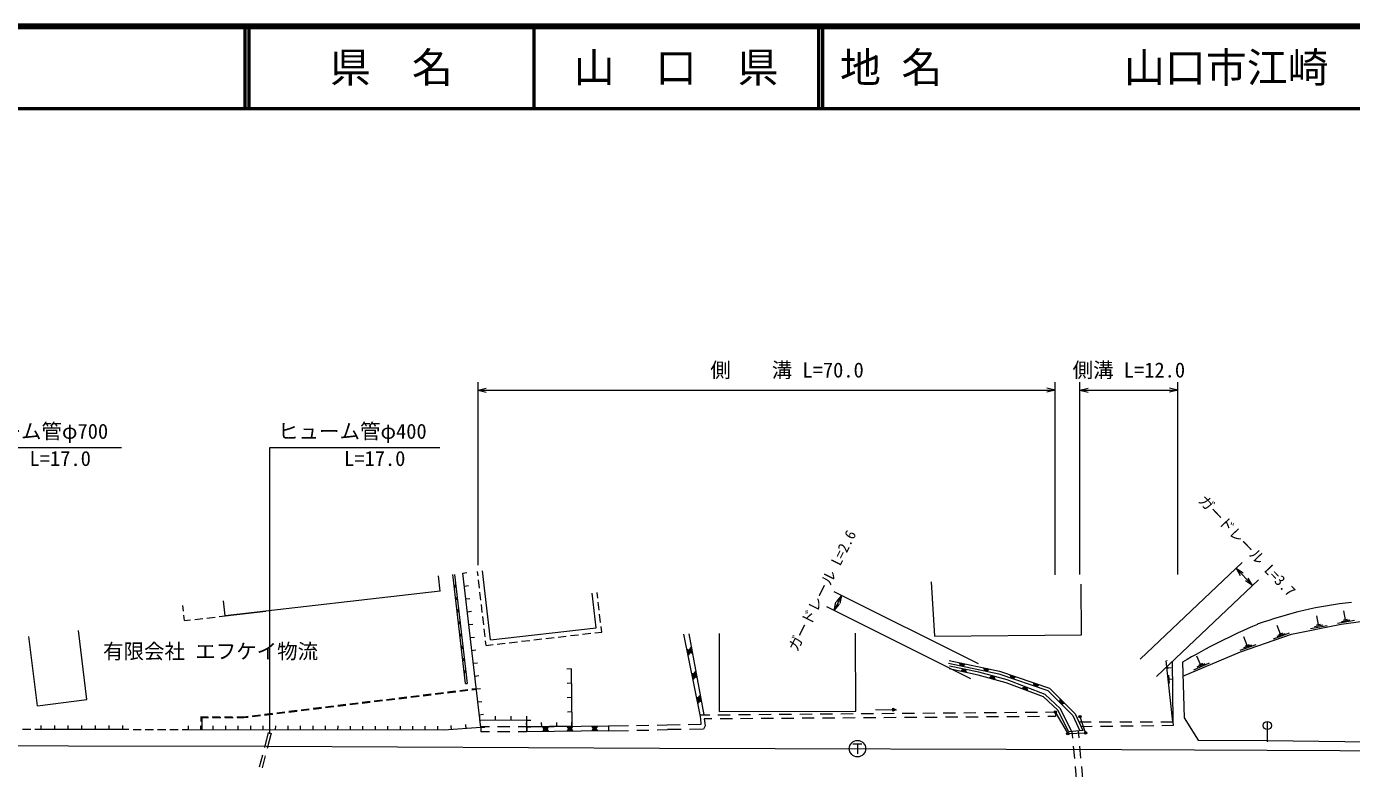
# Model space of a CAD drawing. Units: millimetres, scale not verified. Extents: x 40000 to 680000, y 20000 to 380000.
# Drawn here: x 271096 to 432808, y 289456 to 380000 of the extents above; entities that cross this region are included whole.
import ezdxf
from ezdxf.enums import TextEntityAlignment as Align

# ---------------------------------------------------------------- set-up
doc = ezdxf.new("R2010")
doc.units = ezdxf.units.MM
doc.header["$LTSCALE"] = 1000
for name, color, linetype, lineweight in [('M-BGD', 7, 'Continuous', 13), ('M-BGD-EXST', 7, 'Continuous', 13), ('M-BMK-OTRS', 5, 'Continuous', 13), ('M-STR-HTXT', 7, 'Continuous', 13), ('M-STR-STRC', 7, 'Continuous', 13), ('M-TTL', 2, 'Continuous', 140), ('M-TTL-LINE', 7, 'Continuous', 50)]:
    doc.layers.add(name, color=color, linetype=linetype, lineweight=lineweight)
doc.layers.add('M-BGD-HTXT', color=7, linetype='Continuous')
doc.layers.add('M-TTL-TXT', color=7, linetype='Continuous')
doc.styles.add('ＭＳ ゴシック', font='')
doc.styles.get('ＭＳ ゴシック').set_extended_font_data('MS Gothic')

msp = doc.modelspace()

# ---------------------------------------------------------------- linework, layer by layer
at = {"layer": 'M-BGD'}
for p, q in [((321590, 311115), (321377, 312950)), ((324693, 299812), (323143, 313122)), ((323342, 313145), (324892, 299835)), ((324358, 313296), (324854, 313353)), ((326543, 294447), (324358, 313296)), ((326208, 312963), (326146, 313503)), ((326381, 311473), (326266, 312466)), ((327719, 305141), (326742, 313572)), ((381512, 312215), (381922, 305614)), ((321590, 311115), (295347, 308072)), ((324540, 311725), (325036, 311783)), ((326554, 309983), (326438, 310976)), ((340632, 306638), (340144, 310854)), ((340817, 310256), (340740, 310923)), ((290245, 308663), (290167, 309332)), ((295347, 308072), (295134, 309908)), ((324722, 310154), (325218, 310212)), ((326726, 308493), (326611, 309486)), ((340990, 308766), (340875, 309759)), ((290380, 307497), (290302, 308166)), ((290380, 307497), (291125, 307583)), ((291622, 307641), (292615, 307756)), ((293112, 307813), (294105, 307928)), ((294602, 307986), (295347, 308072)), ((295347, 308072), (300314, 308648)), ((324904, 308584), (325400, 308641)), ((326899, 307003), (326784, 307996)), ((341163, 307275), (341047, 308269)), ((428777, 306972), (428580, 308072)), ((433158, 307500), (431095, 307131)), ((432618, 307545), (431586, 307361)), ((432335, 307636), (431820, 307544)), ((432077, 307590), (431881, 308690)), ((278476, 297868), (277435, 306305)), ((325086, 307013), (325583, 307071)), ((327072, 305513), (326957, 306506)), ((327719, 305141), (340632, 306638)), ((337473, 305668), (338467, 305783)), ((338963, 305841), (339957, 305956)), ((340453, 306014), (341298, 306111)), ((341298, 306111), (341220, 306779)), ((353299, 295993), (351312, 305837)), ((351927, 305868), (353744, 295997)), ((355619, 305931), (355645, 296395)), ((425205, 305952), (423231, 305252)), ((424665, 305908), (423678, 305558)), ((424125, 305865), (423752, 306918)), ((424372, 305952), (423878, 305777)), ((429857, 306882), (427795, 306513)), ((429317, 306927), (428286, 306743)), ((429034, 307018), (428519, 306926)), ((272422, 297121), (271381, 305558)), ((325268, 305442), (325765, 305500)), ((327192, 304476), (327129, 305016)), ((327192, 304476), (328036, 304574)), ((328533, 304632), (329526, 304747)), ((330023, 304804), (331016, 304920)), ((331513, 304977), (332506, 305092)), ((333003, 305150), (333996, 305265)), ((334493, 305323), (335486, 305438)), ((335983, 305495), (336976, 305610)), ((421140, 304562), (419165, 303863)), ((420600, 304519), (419612, 304169)), ((420059, 304476), (419686, 305529)), ((420306, 304563), (419812, 304388)), ((325450, 303871), (325947, 303929)), ((411017, 295147), (410185, 302596)), ((410309, 302635), (410306, 302666)), ((410935, 302534), (411017, 295147)), ((414374, 302145), (413923, 303168)), ((325632, 302301), (326129, 302358)), ((325814, 300730), (326311, 300788)), ((337560, 301601), (337060, 301595)), ((337560, 301601), (337642, 294601)), ((410413, 301640), (410392, 301839)), ((410403, 301740), (410800, 301781)), ((410600, 299850), (410496, 300844)), ((415445, 302311), (413527, 301467)), ((414909, 302228), (413950, 301806)), ((414613, 302250), (414134, 302039)), ((324693, 299812), (324892, 299835)), ((325993, 299190), (325453, 299124)), ((325996, 299159), (326493, 299217)), ((337581, 299851), (337081, 299845)), ((410548, 300347), (410946, 300389)), ((272422, 297121), (278476, 297868)), ((313045, 297612), (312053, 297491)), ((314534, 297794), (313542, 297673)), ((314543, 297694), (313550, 297573)), ((316023, 297975), (315030, 297854)), ((316032, 297875), (315039, 297755)), ((317512, 298157), (316519, 298036)), ((317521, 298057), (316528, 297936)), ((319001, 298338), (318008, 298217)), ((319010, 298238), (318017, 298117)), ((320490, 298519), (319497, 298398)), ((320499, 298420), (319506, 298299)), ((321979, 298701), (320986, 298580)), ((321988, 298601), (320995, 298480)), ((323468, 298882), (322475, 298761)), ((323477, 298783), (322484, 298662)), ((324957, 299064), (323964, 298943)), ((324966, 298964), (323973, 298843)), ((326004, 299091), (325462, 299024)), ((326178, 297589), (326675, 297646)), ((337601, 298101), (337101, 298095)), ((299644, 295979), (298652, 295859)), ((301133, 296161), (300141, 296040)), ((301142, 296061), (300149, 295940)), ((302622, 296342), (301630, 296221)), ((302631, 296243), (301638, 296122)), ((304111, 296524), (303119, 296403)), ((304120, 296424), (303127, 296303)), ((305600, 296705), (304608, 296584)), ((305609, 296605), (304616, 296485)), ((307089, 296887), (306097, 296766)), ((307098, 296787), (306105, 296666)), ((308578, 297068), (307586, 296947)), ((308587, 296968), (307594, 296847)), ((310067, 297249), (309075, 297128)), ((310076, 297150), (309083, 297029)), ((311556, 297431), (310564, 297310)), ((311565, 297331), (310572, 297210)), ((313054, 297513), (312061, 297392)), ((326361, 296018), (326857, 296075)), ((337622, 296351), (337122, 296345)), ((353299, 295993), (354475, 296003)), ((353392, 295534), (353299, 295993)), ((355475, 296011), (356975, 296024)), ((357975, 296032), (359475, 296045)), ((360475, 296053), (361975, 296066)), ((362975, 296074), (364475, 296086)), ((365475, 296095), (366975, 296107)), ((367975, 296116), (369475, 296128)), ((370475, 296137), (371975, 296149)), ((372975, 296158), (374475, 296170)), ((374718, 296636), (377218, 296619)), ((375474, 296178), (376974, 296191)), ((376842, 296434), (376845, 296809)), ((377218, 296619), (376842, 296434)), ((376845, 296809), (377218, 296619)), ((377974, 296199), (379474, 296212)), ((380474, 296220), (381974, 296233)), ((382974, 296241), (384474, 296254)), ((385474, 296262), (386974, 296275)), ((387974, 296283), (389474, 296295)), ((390474, 296304), (391974, 296316)), ((392974, 296325), (394474, 296337)), ((395474, 296346), (396650, 296355)), ((396650, 296355), (396671, 295799)), ((396725, 296226), (398108, 293847)), ((272879, 294215), (272880, 294715)), ((274539, 294211), (274540, 294711)), ((276200, 294208), (276201, 294708)), ((277860, 294205), (277861, 294705)), ((279521, 294202), (279522, 294702)), ((281181, 294198), (281182, 294698)), ((282842, 294195), (282843, 294695)), ((290853, 294179), (290854, 294679)), ((292375, 294176), (292376, 294676)), ((293248, 295739), (292380, 295740)), ((292380, 295740), (292388, 295208)), ((292396, 294708), (292404, 294176)), ((293302, 295639), (292482, 295640)), ((292482, 295640), (292504, 294178)), ((294748, 295737), (293748, 295738)), ((294802, 295636), (293802, 295638)), ((293897, 294173), (293898, 294673)), ((296248, 295734), (295248, 295736)), ((296302, 295634), (295302, 295636)), ((295418, 294170), (295419, 294670)), ((297616, 295732), (296748, 295734)), ((297622, 295632), (296802, 295634)), ((296940, 294167), (296941, 294667)), ((298155, 295798), (297616, 295732)), ((298164, 295698), (297622, 295632)), ((298462, 294164), (298462, 294664)), ((299653, 295880), (298660, 295759)), ((299983, 294161), (299984, 294661)), ((301505, 294158), (301506, 294658)), ((303026, 294155), (303027, 294655)), ((304548, 294152), (304549, 294652)), ((306070, 294149), (306071, 294649)), ((307591, 294146), (307592, 294646)), ((309113, 294143), (309114, 294643)), ((310634, 294140), (310635, 294640)), ((312156, 294137), (312157, 294637)), ((313678, 294134), (313679, 294634)), ((315199, 294131), (315200, 294631)), ((316721, 294128), (316722, 294628)), ((318243, 294125), (318244, 294625)), ((319764, 294123), (319765, 294623)), ((321286, 294120), (321287, 294620)), ((322946, 294184), (322909, 294682)), ((324744, 294315), (324708, 294814)), ((326441, 295327), (326440, 295827)), ((332141, 295335), (326441, 295327)), ((326543, 294447), (326506, 294946)), ((327593, 294529), (326543, 294527)), ((326543, 294527), (326543, 293927)), ((326543, 294447), (327039, 294505)), ((328341, 295330), (328340, 295830)), ((330093, 294532), (328593, 294530)), ((330241, 295332), (330240, 295832)), ((332143, 294535), (331093, 294534)), ((332143, 294537), (332137, 295037)), ((332141, 295335), (332141, 295835)), ((332141, 295335), (332641, 295336)), ((332143, 294537), (332141, 295335)), ((337642, 294601), (332143, 294537)), ((332143, 294537), (332643, 294538)), ((332143, 294455), (332143, 293935)), ((333976, 294558), (333970, 295058)), ((335809, 294580), (335803, 295080)), ((337642, 294601), (337142, 294596)), ((337642, 294601), (337636, 295101)), ((342121, 294655), (344560, 294695)), ((345559, 294712), (347059, 294738)), ((348059, 294755), (349304, 294776)), ((349304, 294776), (350862, 294805)), ((351862, 294823), (353420, 294852)), ((353420, 294852), (353392, 295534)), ((353932, 294657), (353713, 294257)), ((354746, 295504), (353821, 295498)), ((353821, 295498), (353932, 294657)), ((357246, 295522), (355746, 295511)), ((359746, 295540), (358246, 295529)), ((362246, 295557), (360746, 295547)), ((364746, 295575), (363246, 295564)), ((367246, 295592), (365746, 295582)), ((369746, 295610), (368246, 295599)), ((372246, 295628), (370746, 295617)), ((374746, 295645), (373246, 295635)), ((377246, 295663), (375746, 295652)), ((379746, 295680), (378246, 295670)), ((382246, 295698), (380746, 295687)), ((384746, 295716), (383246, 295705)), ((387246, 295733), (385746, 295723)), ((389745, 295751), (388246, 295740)), ((392245, 295768), (390745, 295758)), ((394745, 295786), (393245, 295775)), ((396671, 295799), (395745, 295793)), ((399518, 295154), (401018, 295153)), ((400314, 293943), (399728, 295650)), ((401168, 294566), (399800, 294549)), ((402018, 295153), (403518, 295152)), ((403668, 294595), (402168, 294577)), ((404518, 295151), (406018, 295150)), ((406168, 294625), (404668, 294607)), ((407018, 295149), (408518, 295148)), ((408667, 294654), (407168, 294637)), ((409518, 295148), (411017, 295147)), ((411036, 294682), (409667, 294666)), ((411017, 295147), (411036, 294682)), ((271615, 294221), (270615, 294225)), ((272879, 294215), (272115, 294218)), ((282842, 294195), (272879, 294215)), ((283598, 294194), (282842, 294195)), ((285098, 294191), (284098, 294193)), ((286598, 294188), (285598, 294190)), ((288098, 294185), (287098, 294187)), ((289598, 294182), (288598, 294184)), ((290853, 294179), (290098, 294181)), ((300605, 293853), (300131, 292034)), ((300523, 291956), (300994, 293794)), ((327593, 293929), (326543, 293927)), ((330093, 293932), (328593, 293930)), ((332143, 293935), (331093, 293934)), ((342114, 294055), (344569, 294095)), ((345569, 294116), (347068, 294148)), ((348068, 294169), (349314, 294195)), ((351013, 294219), (349314, 294195)), ((353713, 294257), (352013, 294233)), ((400012, 294094), (398291, 293938)), ((398334, 293723), (400213, 293795)), ((398664, 293971), (398742, 293166)), ((399553, 293192), (399474, 294045)), ((398838, 292170), (398983, 290677)), ((399783, 290703), (399645, 292196)), ((299879, 291066), (299501, 289615)), ((299901, 289534), (300274, 290987)), ((399079, 289682), (399223, 288189)), ((400014, 288214), (399876, 289707))]:
    msp.add_line(p, q, dxfattribs=at)
for points in [[(381922, 305614), (399859, 305748), (399813, 311964)], [(412237, 300716), (419271, 303712), (425495, 305839), (431546, 307058), (436618, 307756), (442481, 307756), (446656, 306888), (451101, 305047), (454901, 302702)], [(355645, 296395), (372312, 296440), (372287, 305977)], [(383703, 302631), (389848, 301349), (395931, 299254), (399074, 296111), (400012, 294094)], [(412183, 302420), (412396, 295621), (414109, 292923), (422546, 292871), (450827, 292520), (469684, 292614), (467831, 293576), (464689, 294561), (462275, 295184)], [(383633, 302293), (389756, 301016), (395743, 298953), (398786, 295910), (399647, 294061)], [(398291, 293938), (396963, 296564), (395227, 298190), (390677, 299926), (387253, 300864), (383688, 301610)], [(398664, 293971), (397246, 296776), (395415, 298491), (390785, 300258), (387334, 301203), (383759, 301950)], [(326543, 294447), (322047, 294118), (290853, 294179)]]:
    msp.add_lwpolyline(points, dxfattribs=at)
msp.add_lwpolyline([(332143, 294535), (342121, 294655), (342114, 294055), (332143, 293935)], close=True, dxfattribs=at)
for centre, radius in [((396650, 296355), 150), ((396650, 296355), 120), ((396650, 296355), 100), ((399680, 295792), 150), ((399680, 295792), 120), ((399680, 295792), 100), ((398184, 293717), 150), ((398184, 293717), 120), ((398184, 293717), 100), ((400362, 293801), 150), ((400362, 293801), 120), ((400362, 293801), 100)]:
    msp.add_circle(centre, radius, dxfattribs=at)
for centre, radius, start, end in [((323249, 311674), 162, 299.26274, 74.02301), ((323572, 311712), 162, 119.26274, 254.02301), ((323422, 310184), 162, 299.26274, 74.02301), ((323745, 310222), 162, 119.26274, 254.02301), ((323919, 308732), 162, 119.26274, 254.02301), ((437910, 261754), 48238, 96.07184, 110.12227), ((323596, 308695), 162, 299.26274, 74.02301), ((323769, 307205), 162, 299.26274, 74.02301), ((324092, 307242), 162, 119.26274, 254.02301), ((323943, 305715), 162, 299.26274, 74.02301), ((324266, 305752), 162, 119.26274, 254.02301), ((450945, 237240), 75835, 112.99897, 120.73972), ((324116, 304225), 162, 299.26274, 74.02301), ((324439, 304262), 162, 119.26274, 254.02301), ((352346, 303893), 354, 109.22334, 271.62851), ((352346, 303893), 283, 111.44738, 269.40448), ((352346, 303893), 212, 115.1937, 265.65815), ((324290, 302735), 162, 299.26274, 74.02301), ((324613, 302772), 162, 119.26274, 254.02301), ((351705, 303616), 354, 290.20919, 92.61437), ((351705, 303616), 283, 292.43323, 90.39033), ((351705, 303616), 212, 296.17955, 86.644), ((351705, 303616), 142, 303.89128, 78.93227), ((351705, 303616), 100, 314.20895, 68.61461), ((352346, 303893), 142, 122.90543, 257.94642), ((352346, 303893), 100, 133.22309, 247.62876), ((324463, 301245), 162, 299.26274, 74.02301), ((324786, 301282), 162, 119.26274, 254.02301), ((352299, 300675), 354, 290.20919, 92.61437), ((352299, 300675), 283, 292.43323, 90.39033), ((352299, 300675), 212, 296.17955, 86.644), ((352299, 300675), 142, 303.89128, 78.93227), ((352889, 300942), 354, 109.22334, 271.62851), ((352889, 300942), 283, 111.44738, 269.40448), ((352889, 300942), 212, 115.1937, 265.65815), ((352889, 300942), 142, 122.90543, 257.94642), ((352889, 300942), 100, 133.22309, 247.62876), ((385318, 302349), 354, 177.01166, 339.41684), ((385318, 302349), 283, 179.2357, 337.1928), ((385318, 302349), 212, 182.98202, 333.44647), ((385459, 301184), 354, 356.98899, 159.39417), ((385318, 302349), 142, 190.69375, 325.73474), ((385459, 301184), 283, 359.21303, 157.17013), ((385318, 302349), 100, 201.01141, 315.41708), ((385459, 301184), 212, 2.95935, 153.4238), ((385459, 301184), 142, 10.67108, 145.71207), ((385459, 301184), 100, 20.98874, 135.39441), ((388255, 301737), 354, 177.01166, 339.41684), ((388255, 301737), 283, 179.2357, 337.1928), ((388255, 301737), 212, 182.98202, 333.44647), ((388255, 301737), 142, 190.69375, 325.73474), ((388255, 301737), 100, 201.01141, 315.41708), ((391489, 300841), 354, 169.78996, 332.19514), ((391489, 300841), 283, 172.014, 329.9711), ((391489, 300841), 212, 175.76033, 326.22478), ((391489, 300841), 142, 183.47206, 318.51305), ((391489, 300841), 100, 193.78972, 308.19538), ((352299, 300675), 100, 314.20895, 68.61461), ((388950, 300343), 354, 353.4759, 155.88108), ((388950, 300343), 283, 355.69994, 153.65704), ((388950, 300343), 212, 359.44627, 149.91071), ((388950, 300343), 142, 7.158, 142.19898), ((388950, 300343), 100, 17.47566, 131.88132), ((392933, 299008), 354, 347.91839, 150.32357), ((392933, 299008), 283, 350.14243, 148.09953), ((392933, 299008), 212, 353.88876, 144.35321), ((394325, 299864), 354, 169.78996, 332.19514), ((394325, 299864), 283, 172.014, 329.9711), ((394325, 299864), 212, 175.76033, 326.22478), ((394325, 299864), 142, 183.47206, 318.51305), ((394325, 299864), 100, 193.78972, 308.19538), ((352892, 297734), 354, 290.20919, 92.61437), ((352892, 297734), 283, 292.43323, 90.39033), ((352892, 297734), 212, 296.17955, 86.644), ((352892, 297734), 142, 303.89128, 78.93227), ((352892, 297734), 100, 314.20895, 68.61461), ((353432, 297992), 354, 109.22334, 271.62851), ((353432, 297992), 283, 111.44738, 269.40448), ((353432, 297992), 212, 115.1937, 265.65815), ((353432, 297992), 142, 122.90543, 257.94642), ((353432, 297992), 100, 133.22309, 247.62876), ((392933, 299008), 142, 1.60049, 136.64148), ((392933, 299008), 100, 11.91815, 126.32381), ((397540, 297721), 354, 143.79741, 306.20259), ((397540, 297721), 283, 146.02145, 303.97855), ((397540, 297721), 212, 149.76778, 300.23222), ((397540, 297721), 142, 157.47951, 292.52049), ((397540, 297721), 100, 167.79717, 282.20283), ((334438, 294617), 354, 189.4533, 351.85848), ((334438, 294617), 283, 191.67734, 349.63444), ((334438, 294617), 212, 195.42367, 345.88812), ((334438, 294617), 142, 203.1354, 338.17639), ((334438, 294617), 100, 213.45306, 327.85872), ((337438, 294651), 354, 189.4533, 351.85848), ((337438, 294651), 283, 191.67734, 349.63444), ((337438, 294651), 212, 195.42367, 345.88812), ((337438, 294651), 142, 203.1354, 338.17639), ((337438, 294651), 100, 213.45306, 327.85872), ((340438, 294686), 354, 189.4533, 351.85848), ((340443, 293982), 354, 9.4533, 171.85848), ((340438, 294686), 283, 191.67734, 349.63444), ((340438, 294686), 212, 195.42367, 345.88812), ((340438, 294686), 142, 203.1354, 338.17639), ((340438, 294686), 100, 213.45306, 327.85872), ((334444, 293913), 354, 9.4533, 171.85848), ((334444, 293913), 283, 11.67734, 169.63444), ((334444, 293913), 212, 15.42367, 165.88812), ((334444, 293913), 142, 23.1354, 158.17639), ((334444, 293913), 100, 33.45306, 147.85872), ((337443, 293948), 354, 9.4533, 171.85848), ((337443, 293948), 283, 11.67734, 169.63444), ((337443, 293948), 212, 15.42367, 165.88812), ((337443, 293948), 142, 23.1354, 158.17639), ((337443, 293948), 100, 33.45306, 147.85872), ((340443, 293982), 283, 11.67734, 169.63444), ((340443, 293982), 212, 15.42367, 165.88812), ((340443, 293982), 142, 23.1354, 158.17639), ((340443, 293982), 100, 33.45306, 147.85872)]:
    msp.add_arc(centre, radius, start, end, dxfattribs=at)
at = {"layer": 'M-BGD-EXST'}
for p, q in [((371962, 292476), (373062, 292476)), ((372512, 292476), (372512, 291226))]:
    msp.add_line(p, q, dxfattribs=at)
msp.add_circle((372512, 291876), 1000, dxfattribs=at)
at = {"layer": 'M-BMK-OTRS'}
msp.add_lwpolyline([(66827, 292785), (132370, 292684), (227874, 292318), (300395, 292164), (348352, 291954), (404780, 291772), (502385, 291320), (569351, 291219)], dxfattribs=at)
at = {"layer": 'M-STR-HTXT'}
for p, q in [((326203, 314267), (326203, 336617)), ((396628, 313105), (396628, 336617)), ((399660, 313144), (399660, 336617)), ((411613, 313144), (411613, 336617)), ((326203, 335617), (327203, 335867)), ((326203, 335617), (396628, 335617)), ((326203, 335617), (327203, 335367)), ((396628, 335617), (395628, 335867)), ((396628, 335617), (395628, 335367)), ((399660, 335617), (400660, 335867)), ((399660, 335617), (411613, 335617)), ((399660, 335617), (400660, 335367)), ((411613, 335617), (410613, 335867)), ((411613, 335617), (410613, 335367)), ((407015, 302812), (419445, 314590)), ((420721, 311788), (418719, 313902)), ((418719, 313902), (419225, 313004)), ((418719, 313902), (419588, 313348)), ((409018, 300699), (421447, 312476)), ((420721, 311788), (419852, 312342)), ((420721, 311788), (420215, 312686)), ((370584, 310582), (369661, 308737)), ((387283, 302232), (369689, 311029)), ((370584, 310582), (369913, 309799)), ((370584, 310582), (370360, 309576)), ((386360, 300387), (368767, 309184)), ((369661, 308737), (369885, 309743)), ((369661, 308737), (370332, 309519))]:
    msp.add_line(p, q, dxfattribs=at)
for points in [[(261923, 297460), (261923, 328641), (282673, 328641)], [(300800, 293669), (300800, 328641), (321550, 328641)]]:
    msp.add_lwpolyline(points, dxfattribs=at)
at = {"layer": 'M-STR-STRC'}
msp.add_line((422533, 295196), (422533, 292696), dxfattribs=at)
msp.add_circle((422533, 294696), 500, dxfattribs=at)
at = {"layer": 'M-TTL'}
msp.add_line((680000, 380000), (40000, 380000), dxfattribs=at)
at = {"layer": 'M-TTL-LINE'}
for p, q in [((297750, 380000), (297750, 370000)), ((298250, 380000), (298250, 370000)), ((333000, 380000), (333000, 370000)), ((367750, 380000), (367750, 370000)), ((368250, 380000), (368250, 370000)), ((40000, 370000), (680000, 370000))]:
    msp.add_line(p, q, dxfattribs=at)

# ---------------------------------------------------------------- texts
at = {"layer": 'M-BGD-HTXT', "style": 'ＭＳ ゴシック'}
msp.add_text('有限会社 エフケイ物流', height=1833, dxfattribs=at).set_placement((293559, 302291), align=Align.BOTTOM_CENTER)
at = {"layer": 'M-STR-HTXT', "style": 'ＭＳ ゴシック'}
for s, p in [('側\u3000\u3000溝 L=70.0', (363916, 336617)), ('側溝 L=12.0', (405636, 336617))]:
    msp.add_text(s, height=1833, dxfattribs=at).set_placement(p, align=Align.BOTTOM_CENTER)
for s, p in [('ヒューム管φ700', (262923, 329141)), ('ヒューム管φ400', (301800, 329141)), ('L=17.0', (271470, 325820)), ('L=17.0', (309857, 325820))]:
    msp.add_text(s, height=1833, dxfattribs=at).set_placement(p, align=Align.BOTTOM_LEFT)
for s, rotation, p in [('ガードレール L=3.7', 313.459, (419290, 315926)), ('ガードレール L=2.6', 63.435, (369136, 310680))]:
    msp.add_text(s, height=1320, rotation=rotation, dxfattribs=at).set_placement(p, align=Align.BOTTOM_CENTER)
at = {"layer": 'M-TTL-TXT', "style": 'ＭＳ ゴシック'}
for s, p in [('県\u3000名', (315625, 375000)), ('山\u3000口\u3000県', (350375, 375000))]:
    msp.add_text(s, height=3666, dxfattribs=at).set_placement(p, align=Align.MIDDLE_CENTER)
for s, p in [('地 名', (370380, 375000)), ('山口市江崎', (405024, 375000))]:
    msp.add_text(s, height=3666, dxfattribs=at).set_placement(p, align=Align.MIDDLE_LEFT)

doc.saveas('drawing.dxf')
